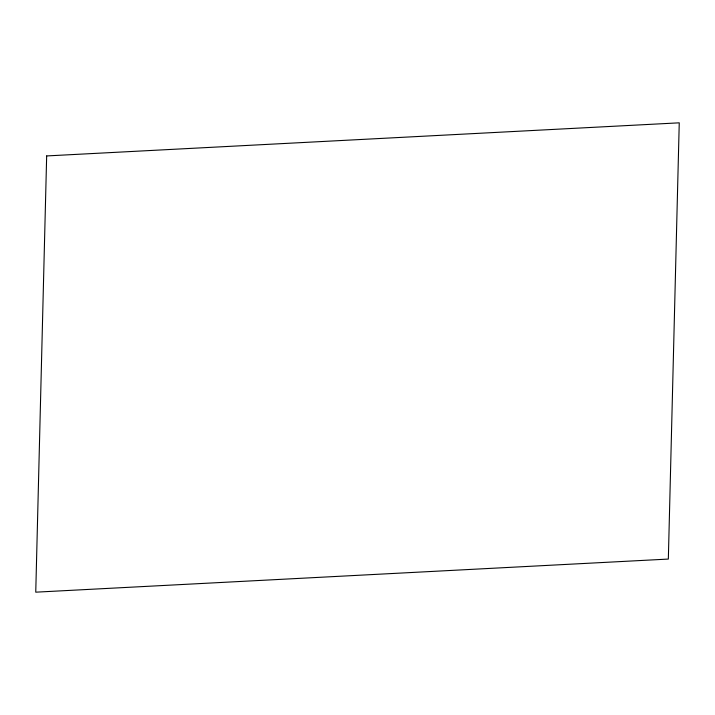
<?xml version="1.0" encoding="UTF-8"?>
<svg xmlns="http://www.w3.org/2000/svg" width="715" height="715" viewBox="0 0 715 715"><rect width="100%" height="100%" fill="white"/><g stroke="black" fill="none" stroke-linecap="round" stroke-linejoin="round"><path stroke-width="1.07" d="M46.663 155.933L35.75 592.172L668.337 559.067L679.25 122.828L46.663 155.933"/></g></svg>
